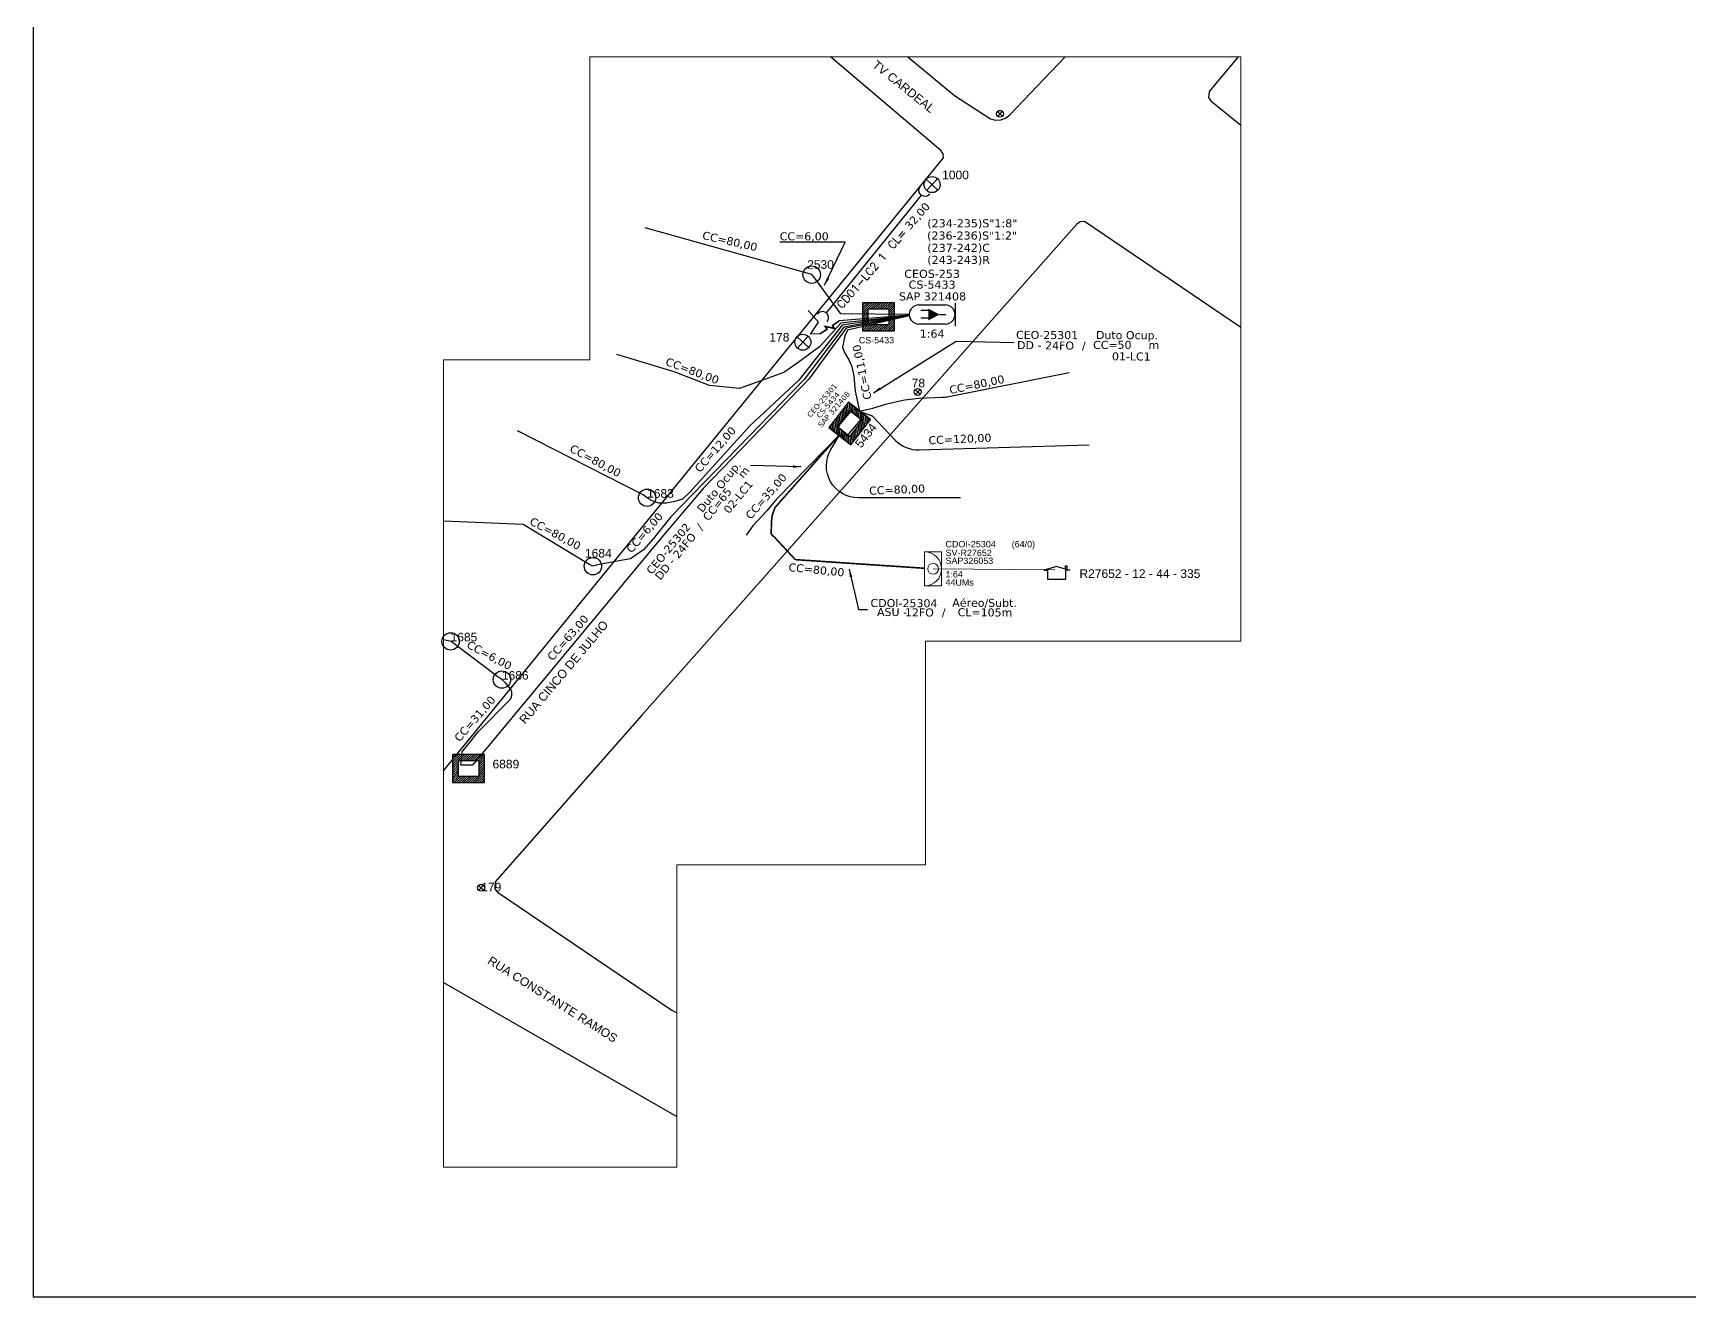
# Model space of a CAD drawing. Extents: x -89 to 749, y 705 to 1299.
# Drawn here: x -89.3 to 324.7, y 705 to 1020.7 of the extents above; entities that cross this region are included whole.
import ezdxf
from ezdxf.enums import TextEntityAlignment as Align

# ---------------------------------------------------------------- set-up
doc = ezdxf.new("R2010")
doc.units = 0
for name, color, linetype in [('10.1-Caixas Subterrâneas', 5, 'Continuous'), ('10.4-Postes', 1, 'Continuous'), ('20.4-CEOS', 1, 'Continuous'), ('20.5-CEO', 1, 'Continuous'), ('CAP a instalar', 1, 'Continuous'), ('celulas gpon', 7, 'Continuous'), ('Hidrografia Linear', 166, 'Continuous'), ('label_cabos', 7, 'Continuous'), ('Legenda', 1, 'Continuous'), ('locais', 7, 'Continuous'), ('locais legendas', 7, 'Continuous'), ('QUADRA', 7, 'Continuous'), ('Subida Lateral', 5, 'Continuous'), ('surveys', 7, 'Continuous'), ('surveys legendas', 7, 'Continuous')]:
    doc.layers.add(name, color=color, linetype=linetype)
for name, color, linetype, lineweight in [("20.0-LEGENDA DOS CDO'S", 1, 'Continuous', 0), ('20.1-CDO_INTERIOR', 1, 'Continuous', 0), ('20.6-CORDOALHA_SUPORTE', 7, 'Continuous', 25), ('CORDOALHA_SUPORTE', 7, 'Continuous', 25), ('Segmento Logradouro Texto', 7, 'Continuous', 0)]:
    doc.layers.add(name, color=color, linetype=linetype, lineweight=lineweight)
doc.layers.add('DROP DE CLIENTE', color=140, linetype='Continuous', plot=False)
doc.layers.add('EXTRA', color=50, linetype='Continuous', plot=False)
doc.styles.add('ARIAL', font='arial.ttf')
doc.styles.add('DIGICADE', font='arial.ttf')
doc.styles.add('ROMANS', font='romans')
doc.styles.add('siredit', font='verdana.ttf')
doc.styles.get("Standard").update_dxf_attribs({"font": 'arial.ttf'})
doc.linetypes.add('FENCELINE1', pattern='A,0.25,-0.1,[133,ltypeshp.shx,S=0.1,R=0,X=-0.1,Y=0],-0.1,1', length=1.45)
doc.dimstyles.new('CC', dxfattribs={"dimtxt": 1, "dimasz": 2, "dimexe": 0.18, "dimexo": 0.0625, "dimgap": 0.09, "dimtad": 0, "dimdec": 0, "dimrnd": 1, "dimzin": 0, "dimdsep": 46, "dimtxsty": 'siredit', "dimblk": 'NONE', "dimcen": 0, "dimse1": 1, "dimse2": 1, "dimsd1": 1, "dimsd2": 1, "dimclrt": 7, "dimadec": 0, "dimazin": 0, "dimtfac": 1, "dimtdec": 0, "dimtofl": 0, "dimtmove": 0, "dimatfit": 3, "dimfxl": 0, "dimtolj": 1, "dimtzin": 0, "dimarcsym": 0})

# ---------------------------------------------------------------- blocks, each defined once
blk = doc.blocks.new('MANHOLE_MS')
at = {"linetype": 'Continuous'}
blk.add_circle((0, 0), 0.0000101, dxfattribs=at)
blk = doc.blocks.new('SURVEY_SURVEY')
for p, q in [((0, 0.0000152), (-0.0000151, 0.0000108)), ((-0.0000151, 0.0000108), (-0.0000104, 0.0000108)), ((-0.0000103, 0), (-0.0000103, 0.0000108)), ((0.0000103, 0), (-0.0000103, 0)), ((0, 0.0000152), (0.0000151, 0.0000108)), ((0.0000101, 0.0000159), (0.0000117, 0.0000159)), ((0.0000101, 0.0000123), (0.0000101, 0.0000159)), ((0.0000151, 0.0000108), (0.0000103, 0.0000108)), ((0.0000103, 0.0000108), (0.0000103, 0)), ((0.0000117, 0.0000159), (0.0000117, 0.0000119))]:
    blk.add_line(p, q)
blk = doc.blocks.new('*X59')
at = {"color": 0, "linetype": 'Continuous'}
for p, q in [((-1.25, 0.34099), (-0.49099, 1.1)), ((-1.25, 0.517767), (-0.667767, 1.1)), ((-1.25, 0.694544), (-0.844544, 1.1)), ((-1.25, 0.87132), (-1.02132, 1.1)), ((-1.25, 1.048097), (-1.198097, 1.1)), ((-1.25, 0.164214), (-0.8035, 0.610714)), ((-1.25, -0.012563), (-0.8035, 0.433937)), ((-1.25, -0.18934), (-0.8035, 0.25716)), ((-1.25, -0.366117), (-0.8035, 0.080383)), ((-0.789214, 0.625), (-0.314214, 1.1)), ((-0.612437, 0.625), (-0.137437, 1.1)), ((-0.43566, 0.625), (0.03934, 1.1)), ((-0.258883, 0.625), (0.216117, 1.1)), ((-0.082107, 0.625), (0.392893, 1.1)), ((0.09467, 0.625), (0.56967, 1.1)), ((0.271447, 0.625), (0.746447, 1.1)), ((0.448223, 0.625), (0.923223, 1.1)), ((0.625, 0.625), (1.1, 1.1)), ((0.801777, 0.625), (1.25, 1.073223)), ((0.8035, 0.449947), (1.25, 0.896447)), ((0.8035, 0.27317), (1.25, 0.71967)), ((0.8035, 0.096393), (1.25, 0.542893)), ((0.8035, -0.080383), (1.25, 0.366117)), ((0.8035, -0.25716), (1.25, 0.18934)), ((0.8035, -0.433937), (1.25, 0.012563)), ((-1.25, -0.542893), (-0.8035, -0.096393)), ((-1.25, -0.71967), (-0.8035, -0.27317)), ((-1.25, -0.896447), (-0.8035, -0.449947)), ((-1.25, -1.073223), (-0.801777, -0.625)), ((-1.1, -1.1), (-0.625, -0.625)), ((-0.923223, -1.1), (-0.448223, -0.625)), ((-0.746447, -1.1), (-0.271447, -0.625)), ((-0.56967, -1.1), (-0.09467, -0.625)), ((-0.392893, -1.1), (0.082107, -0.625)), ((-0.216117, -1.1), (0.258883, -0.625)), ((-0.03934, -1.1), (0.43566, -0.625)), ((0.137437, -1.1), (0.612437, -0.625)), ((0.314214, -1.1), (0.789214, -0.625)), ((0.49099, -1.1), (1.25, -0.34099)), ((0.667767, -1.1), (1.25, -0.517767)), ((0.8035, -0.610714), (1.25, -0.164214)), ((0.844544, -1.1), (1.25, -0.694544)), ((1.02132, -1.1), (1.25, -0.87132)), ((1.198097, -1.1), (1.25, -1.048097))]:
    blk.add_line(p, q, dxfattribs=at)
blk = doc.blocks.new('MANHOLE_MQ')
at = {"color": 0, "linetype": 'Continuous'}
for p, q in [((0.00000623, 0.00000569), (-0.00000627, 0.00000569)), ((-0.00000627, 0.00000569), (-0.00000627, -0.00000531)), ((-0.00000404, 0.00000331), (0.00000399, 0.00000331)), ((-0.00000404, -0.00000294), (-0.00000404, 0.00000331)), ((0.00000399, 0.00000331), (0.00000399, -0.00000294)), ((0.00000623, -0.00000531), (0.00000623, 0.00000569)), ((-0.00000627, -0.00000531), (0.00000623, -0.00000531)), ((0.00000399, -0.00000294), (-0.00000404, -0.00000294)), ((0.00000399, -0.00000294), (0.00000399, -0.00000294))]:
    blk.add_line(p, q, dxfattribs=at)
at = {"color": 0, "linetype": 'Continuous', "xscale": 5e-06, "yscale": 5e-06, "zscale": 1e-05}
blk.add_blockref('*X59', (-0.00000002, 0.00000019), dxfattribs=at)
blk = doc.blocks.new('*U118')
at = {"layer": '20.4-CEOS', "color": 7, "style": 'siredit'}
for tag, p in [('FIBRAS_SPLITTER', (0, 0)), ('FIBRAS_TOP_C', (0, -4.13)), ('RESERVA_FINAIS', (0, -5.46))]:
    blk.add_attdef(tag, p, '', height=1.01, dxfattribs=at)
for tag, p, flags in [('ID_ATIVIDADE', (0, -6.77), 3), ('FATOR', (0, -8.09), 1), ('QTDE', (0, -9.4), 1), ('FID', (0, -10.71), 1)]:
    blk.add_attdef(tag, p, '', height=1.01, dxfattribs=dict(at, flags=flags))
blk = doc.blocks.new('*U119')
at = {"layer": '20.4-CEOS', "color": 7, "style": 'siredit'}
blk.add_attdef('FIBRAS_SPLITTER', (0, 0), '', height=1.01, dxfattribs=at)
for tag, p, flags in [('ID_ATIVIDADE', (0, -1.48), 3), ('FATOR', (0, -2.79), 3), ('QTDE', (0, -4.11), 1), ('FID', (0, -5.42), 1)]:
    blk.add_attdef(tag, p, '', height=1.01, dxfattribs=dict(at, flags=flags))
blk = doc.blocks.new('*U120')
at = {"layer": '20.5-CEO'}
for p, q in [((-1.56, 1.26), (1.8, 1.26)), ((1.8, -1.13), (-1.56, -1.13))]:
    blk.add_line(p, q, dxfattribs=at)
blk.add_lwpolyline([(3, -1.38), (3, 1.51)], dxfattribs=at)
for centre, start, end in [((-1.56, 0.07), 90, 270), ((1.8, 0.07), 270, 90)]:
    blk.add_arc(centre, 1.2, start, end, dxfattribs=at)
at = {"layer": '20.5-CEO', "color": 7, "style": 'siredit'}
for tag, p in [('LOCAL', (0.12, 4.23)), ('FID', (0.11, 5.61)), ('SAP', (0.12, 2.97)), ('FIBRAS_RESERVA', (0.12, -1.94))]:
    blk.add_attdef(tag, text='', height=1.01, dxfattribs=at).set_placement(p, align=Align.TOP_CENTER)
at = {"layer": '20.5-CEO', "color": 7, "style": 'siredit', "flags": 3}
blk.add_attdef('QTDE', (-4.88, -7.06), '', height=1.01, dxfattribs=at)
at = {"layer": '20.5-CEO', "color": 7, "style": 'siredit'}
for tag, flags, p in [('ID_ATIVIDADE', 3, (0.11, -3.51)), ('FATOR', 1, (0.11, -4.82))]:
    blk.add_attdef(tag, text='', height=1.01, dxfattribs=dict(at, flags=flags)).set_placement(p, align=Align.TOP_CENTER)
blk = doc.blocks.new('LEGENDA DOS CABOS')
at = {"layer": 'EXTRA', "color": 0, "style": 'siredit'}
for tag, p in [('ID', (4.6, 0.97)), ('XX', (9.03, 0.97))]:
    blk.add_attdef(tag, text='', height=0.48, rotation=359.69, dxfattribs=at).set_placement(p, align=Align.MIDDLE_CENTER)
at = {"layer": 'Legenda', "color": 0, "style": 'siredit'}
for tag, p in [('TIPO_CABO', (1.31, 0)), ('CABO', (4.69, -0.05)), ('/', (6.81, -0.05)), ('METROS', (10.03, -0.05))]:
    blk.add_attdef(tag, text='', height=0.8, rotation=359.69, dxfattribs=at).set_placement(p, align=Align.MIDDLE_CENTER)
blk = doc.blocks.new('_None')
blk = doc.blocks.new('Inst CORD ALUMINIO 4.8 MM 3F')
at = {"layer": '20.6-CORDOALHA_SUPORTE', "color": 0, "lineweight": 0, "style": 'ROMANS'}
blk.add_attdef('LANCE', text='', height=1, dxfattribs=at).set_placement((-0.54, -2.21), align=Align.RIGHT)
at = {"layer": '20.6-CORDOALHA_SUPORTE', "color": 0, "style": 'siredit'}
blk.add_attdef('QTDE', (-0.54, -2.21), '', height=1, rotation=359.69, dxfattribs=at)
at = {"layer": '20.6-CORDOALHA_SUPORTE', "color": 0, "lineweight": 0, "style": 'ROMANS', "flags": 3}
for tag, p in [('FATOR', (-5.2, -4.44)), ('ID_ATIVIDADE', (-5.2, -6.67))]:
    blk.add_attdef(tag, p, '', height=1, dxfattribs=at)
at = {"layer": '20.6-CORDOALHA_SUPORTE', "color": 0, "lineweight": 0, "style": 'ROMANS'}
blk.add_attdef('FID', (-5.2, -8.9), '', height=1, dxfattribs=at)
blk = doc.blocks.new('Inst CB DT OCUP CFOA-SM-DD-G-24')
at = {"layer": 'label_cabos', "color": 0, "style": 'siredit'}
for tag, flags, p in [('ID_ATIVIDADE', 3, (1.31, 2.67)), ('FATOR', 1, (11.56, 2.55))]:
    blk.add_attdef(tag, text='', height=1, rotation=359.69, dxfattribs=dict(at, flags=flags)).set_placement(p, align=Align.MIDDLE_CENTER)
for tag, p in [('TIPO_CABO', (1.11, 0)), ('DESTINO_CABO', (3.13, 1.26)), ('CABO', (4.69, -0.05)), ('/', (7.71, -0.05)), ('LANCE', (10.41, 0.02)), ('TIPO_CABO', (13.11, 1.24)), ('UND', (16.46, 0)), ('FID', (13.65, -1.41))]:
    blk.add_attdef(tag, text='', height=1, rotation=359.69, dxfattribs=at).set_placement(p, align=Align.MIDDLE_CENTER)
blk.add_attdef('QTDE', (11.93, -0.45), '', height=1, rotation=359.69, dxfattribs=at)

msp = doc.modelspace()

# ---------------------------------------------------------------- linework, layer by layer
msp.add_lwpolyline([(-89.32, 705.02), (749.25, 705.02), (749.25, 1299.02), (-89.32, 1299.02), (-89.32, 705.02)])
at = {"layer": '10.4-Postes', "color": 1}
for p, q in [((133.87, 984.27), (136.79, 981.53)), ((136.7, 984.36), (133.97, 981.44)), ((101.58, 944.91), (104.5, 942.18)), ((104.41, 945), (101.67, 942.08))]:
    msp.add_line(p, q, dxfattribs=at)
for centre in [(135.33, 982.9), (103.04, 943.54)]:
    msp.add_circle(centre, 2, dxfattribs=at)
at = {"layer": '20.1-CDO_INTERIOR', "color": 1, "lineweight": 18}
msp.add_lwpolyline([(137.72, 882.65), (137.73, 891.15), (133.48, 891.16), (133.47, 882.66)], close=True, dxfattribs=at)
msp.add_circle((135.6, 886.91), 1.36, dxfattribs=at)
msp.add_arc((133.47, 886.91), 4.25, 269.9724, 89.9724, dxfattribs=at)
at = {"layer": '20.4-CEOS', "color": 7}
for p, q in [((132.01, 952.83), (138.69, 952.83)), ((138.69, 948.07), (132.01, 948.07))]:
    msp.add_line(p, q, dxfattribs=at)
for points in [[(141.08, 953.32), (141.08, 947.58)], [(134.56, 951.49), (132.53, 951.49)], [(134.56, 949.5), (132.53, 949.5)], [(137.2, 950.45), (138.8, 950.45)]]:
    msp.add_lwpolyline(points, dxfattribs=at)
msp.add_lwpolyline([(137.2, 950.45, 0, 2.94, 0), (134.43, 950.45, 2.94, 2.94, 0)], format="xyseb", dxfattribs=at)
for centre, start, end in [((132.01, 950.45), 90, 270), ((138.69, 950.45), 270, 90)]:
    msp.add_arc(centre, 2.38, start, end, dxfattribs=at)
at = {"layer": 'CAP a instalar', "color": 7, "ltscale": 5}
for points in [[(105.25, 960.41), (63.67, 972.13)], [(129.62, 950.47), (112.54, 950.62), (106.02, 959.51), (105.25, 960.41)], [(129.64, 950.14), (113.88, 947.08), (104.53, 934.33), (78.11, 906.98), (67.36, 894.31), (40.11, 861.53), (20.52, 837.86), (20.52, 837.86), (17.56, 837.85), (17.89, 841.18), (19.68, 843.39), (21.92, 846.22), (21.92, 846.22), (29.94, 854.39), (29.94, 854.39), (30.14, 854.78), (30.29, 855.32), (30.32, 856.08), (30.05, 856.84), (28.74, 858.43), (27.83, 859.23), (26.79, 859.89), (19.61, 865.38), (15.14, 868.73), (13.26, 869.18)], [(129.63, 950.26), (112.85, 947.8), (102.01, 934.01), (89.78, 922.63), (74.78, 906.06), (72.98, 904.31), (71.06, 903.7), (68.95, 903.31), (67.09, 903.3), (65.16, 903.96), (64.12, 904.67), (63.14, 905.37), (31.69, 921.4), (31.69, 921.4)], [(129.63, 950.26), (113.25, 947.32), (103.41, 934.2), (70.07, 899.91), (65.61, 894.37), (63.21, 891.66), (59.96, 889.38), (59.96, 889.38), (56.65, 888.8), (51.76, 887.92), (50.57, 887.57), (49.43, 888.16), (33.11, 897.99)], [(129.64, 950.19), (112.53, 948.31), (107.17, 942.35), (101.83, 938.47), (98.53, 936.09), (98.31, 935.98), (87.2, 932), (79.71, 932.69), (70.85, 936.11), (56.56, 940.49)], [(129.63, 950.26), (112.14, 948.86)], [(129.65, 950.09), (114.18, 946.58), (113.54, 945.09), (112.96, 942.21), (112.96, 942.21), (113.5, 940.83), (114.52, 939.1), (115.3, 937.48), (115.81, 935.05), (116.08, 931.33), (117.17, 926.42), (117.17, 926.42)], [(112.25, 920.49), (96.48, 904.29)], [(96.48, 904.29), (94.07, 901.41), (90.58, 897.66), (88.85, 895.29)], [(33.11, 897.99), (13.26, 898.78)]]:
    msp.add_lwpolyline(points, dxfattribs=at)
at = {"layer": 'CAP a instalar', "color": 7, "linetype": 'FENCELINE1', "ltscale": 1.75}
msp.add_lwpolyline([(107.33, 945.62), (104.97, 945.51), (106.99, 948.55), (104.38, 951.42)], dxfattribs=at)
at = {"layer": 'CAP a instalar', "color": 7, "ltscale": 5}
for points in [[(117.39, 926.25), (117.52, 926.38), (120.51, 927.06), (124, 928.12), (128.47, 929.1), (132.05, 929.54), (137.87, 929.76, 0.039822), (139.13, 929.91), (169.61, 935.99)], [(117.39, 926.25), (120.36, 925.11), (126.14, 919.09, 0.211708), (132.14, 916.63), (174.58, 917.86)], [(142.45, 904.64), (116.92, 904.64, -0.579324), (110.02, 916.69), (112.25, 920.49)]]:
    msp.add_lwpolyline(points, format="xyb", dxfattribs=at)
at = {"layer": 'CAP a instalar', "color": 1, "ltscale": 5, "const_width": 0.4}
for points in [[(112.25, 920.49), (96.04, 902.18), (95.36, 900.16), (95.22, 898.93), (95.15, 896.7), (95.11, 895.55)], [(95.11, 895.55), (96.02, 894.74), (101.16, 889.21)], [(101.16, 889.21), (133.47, 887.05)]]:
    msp.add_lwpolyline(points, dxfattribs=at)
at = {"layer": 'CORDOALHA_SUPORTE'}
for points in [[(134.76, 980.52, -1), (132.37, 982.42)], [(109.15, 948.73, 1), (106.7, 950.56)]]:
    msp.add_lwpolyline(points, format="xyb", dxfattribs=at)
msp.add_lwpolyline([(132.73, 980.33), (108.84, 950.87)], dxfattribs=at)
at = {"layer": 'DROP DE CLIENTE', "lineweight": 0}
msp.add_line((135.6, 886.91), (166, 886.68), dxfattribs=at)
at = {"layer": 'Hidrografia Linear', "color": 7, "lineweight": 0}
msp.add_lwpolyline([(212.47, 1006.48), (212.47, 919.34), (212.47, 868.87), (133.72, 868.87), (133.72, 812.94), (71.51, 812.94), (71.51, 737.45), (13.26, 737.45), (13.26, 939.14), (49.79, 939.14), (49.79, 1014.81), (105.43, 1014.81), (212.47, 1014.81), (212.47, 1006.48)], dxfattribs=at)
at = {"layer": 'locais', "color": 1}
for p, q in [((151.69, 1001.19), (152.94, 1000.03)), ((152.9, 1001.23), (151.73, 999.99)), ((131.13, 931.7), (132.37, 930.53)), ((132.33, 931.74), (131.17, 930.49)), ((22, 807.81), (23.24, 806.65)), ((23.2, 807.85), (22.04, 806.61))]:
    msp.add_line(p, q, dxfattribs=at)
for centre in [(152.31, 1000.61), (131.75, 931.11), (22.62, 807.23)]:
    msp.add_circle(centre, 0.852, dxfattribs=at)
at = {"layer": 'QUADRA', "color": 4}
for points in [[(13.26, 836.45), (138.19, 989.57), (138.13, 990.56), (137.56, 991.4), (109.99, 1014.81)], [(13.26, 836.45), (138.19, 989.57), (138.13, 990.56), (137.56, 991.4), (109.99, 1014.81)], [(129.24, 1014.81), (140.96, 1005.21), (149.91, 999.33), (151.19, 999.03), (152.49, 999.1), (153.72, 999.53), (154.76, 1000.32), (168.57, 1014.81)], [(211.8, 1014.81), (204.55, 1006.21), (204.38, 1004.63), (204.98, 1003.8), (212.47, 997.73)], [(211.8, 1014.81), (204.55, 1006.21), (204.38, 1004.63), (204.98, 1003.8), (212.47, 997.73)], [(212.47, 947.24), (173.46, 973.71), (172.37, 973.6), (171.5, 973.01), (62.89, 850.46), (26.15, 808.7), (26.03, 806.93), (26.71, 806.16), (70.33, 776.64), (71.51, 775.96)], [(212.47, 947.24), (173.46, 973.71), (172.37, 973.6), (171.5, 973.01), (62.89, 850.46), (26.15, 808.7), (26.03, 806.93), (26.71, 806.16), (70.33, 776.64), (71.51, 775.96)], [(13.26, 783.59), (71.51, 750.11)]]:
    msp.add_lwpolyline(points, dxfattribs=at)
at = {"layer": 'Subida Lateral', "color": 5, "const_width": 0.4}
msp.add_lwpolyline([(112.14, 948.86), (110.46, 947.71), (110.92, 947), (108.62, 947.46), (109.07, 946.77), (107.33, 945.62)], dxfattribs=at)

# ---------------------------------------------------------------- block references
at = {"color": 0, "lineweight": 0}
ref = msp.add_blockref('Inst CORD ALUMINIO 4.8 MM 3F', (106.2, 971.26), dxfattribs=dict(at, xscale=2, yscale=2, zscale=2, rotation=49.06350618223206))
ref.add_attrib('FID', 'CD01-LC2 1', (112.83, 951.75), dxfattribs={"layer": '20.6-CORDOALHA_SUPORTE', "color": 0, "lineweight": 0, "height": 2, "rotation": 49.0635, "style": 'ROMANS'})
ref.add_attrib('QTDE', '32,00', (129.8, 971.44), dxfattribs={"layer": '20.6-CORDOALHA_SUPORTE', "color": 0, "height": 2, "rotation": 48.7535, "style": 'siredit'})
ref.add_attrib('LANCE', 'CL=', dxfattribs={"layer": '20.6-CORDOALHA_SUPORTE', "color": 0, "lineweight": 0, "height": 2, "rotation": 49.0635, "style": 'ROMANS'}).set_placement((129.15, 970.74), align=Align.RIGHT)
ref = msp.add_blockref('Inst CB DT OCUP CFOA-SM-DD-G-24', (157.83, 942.8), dxfattribs=dict(at, xscale=2, yscale=2, zscale=2))
ref.add_attrib('DESTINO_CABO', 'CEO-25301', dxfattribs={"layer": 'label_cabos', "color": 0, "height": 2, "rotation": 359.69, "style": 'siredit'}).set_placement((164.09, 945.33), align=Align.MIDDLE_CENTER)
ref.add_attrib('TIPO_CABO', 'Duto Ocup.', dxfattribs={"layer": 'label_cabos', "color": 0, "height": 2, "rotation": 359.69, "style": 'siredit'}).set_placement((184.05, 945.29), align=Align.MIDDLE_CENTER)
ref.add_attrib('/', '/', dxfattribs={"layer": 'label_cabos', "color": 0, "height": 2, "rotation": 359.69, "style": 'siredit'}).set_placement((173.26, 942.7), align=Align.MIDDLE_CENTER)
ref.add_attrib('FID', '01-LC1', dxfattribs={"layer": 'label_cabos', "color": 0, "height": 2, "rotation": 359.69, "style": 'siredit'}).set_placement((185.13, 939.98), align=Align.MIDDLE_CENTER)
ref.add_attrib('LANCE', 'CC=', dxfattribs={"layer": 'label_cabos', "color": 0, "height": 2, "rotation": 359.69, "style": 'siredit'}).set_placement((178.65, 942.85), align=Align.MIDDLE_CENTER)
ref.add_attrib('UND', 'm', dxfattribs={"layer": 'label_cabos', "color": 0, "height": 2, "rotation": 359.69, "style": 'siredit'}).set_placement((190.76, 942.81), align=Align.MIDDLE_CENTER)
ref.add_attrib('CABO', '24FO', dxfattribs={"layer": 'label_cabos', "color": 0, "height": 2, "rotation": 359.69, "style": 'siredit'}).set_placement((167.2, 942.7), align=Align.MIDDLE_CENTER)
ref.add_attrib('TIPO_CABO', 'DD - ', dxfattribs={"layer": 'label_cabos', "color": 0, "height": 2, "rotation": 359.69, "style": 'siredit'}).set_placement((160.05, 942.79), align=Align.MIDDLE_CENTER)
ref.add_attrib('QTDE', '50', (181.69, 941.89), dxfattribs={"layer": 'label_cabos', "color": 0, "height": 2, "rotation": 359.69, "style": 'siredit'})
ref = msp.add_blockref('Inst CB DT OCUP CFOA-SM-DD-G-24', (67.45, 885.52), dxfattribs=dict(at, xscale=2, yscale=2, zscale=2, rotation=50.86160308528934))
ref.add_attrib('DESTINO_CABO', 'CEO-25302', dxfattribs={"layer": 'label_cabos', "color": 0, "height": 2, "rotation": 50.5516, "style": 'siredit'}).set_placement((69.44, 891.97), align=Align.MIDDLE_CENTER)
ref.add_attrib('TIPO_CABO', 'Duto Ocup.', dxfattribs={"layer": 'label_cabos', "color": 0, "height": 2, "rotation": 50.5516, "style": 'siredit'}).set_placement((82.07, 907.43), align=Align.MIDDLE_CENTER)
ref.add_attrib('/', '/', dxfattribs={"layer": 'label_cabos', "color": 0, "height": 2, "rotation": 50.5516, "style": 'siredit'}).set_placement((77.27, 897.42), align=Align.MIDDLE_CENTER)
ref.add_attrib('FID', '02-LC1', dxfattribs={"layer": 'label_cabos', "color": 0, "height": 2, "rotation": 50.5516, "style": 'siredit'}).set_placement((86.87, 904.91), align=Align.MIDDLE_CENTER)
ref.add_attrib('LANCE', 'CC=', dxfattribs={"layer": 'label_cabos', "color": 0, "height": 2, "rotation": 50.5516, "style": 'siredit'}).set_placement((80.56, 901.69), align=Align.MIDDLE_CENTER)
ref.add_attrib('UND', 'm', dxfattribs={"layer": 'label_cabos', "color": 0, "height": 2, "rotation": 50.5516, "style": 'siredit'}).set_placement((88.23, 911.06), align=Align.MIDDLE_CENTER)
ref.add_attrib('CABO', '24FO', dxfattribs={"layer": 'label_cabos', "color": 0, "height": 2, "rotation": 50.5516, "style": 'siredit'}).set_placement((73.45, 892.72), align=Align.MIDDLE_CENTER)
ref.add_attrib('TIPO_CABO', 'DD - ', dxfattribs={"layer": 'label_cabos', "color": 0, "height": 2, "rotation": 50.5516, "style": 'siredit'}).set_placement((68.86, 887.24), align=Align.MIDDLE_CENTER)
ref.add_attrib('QTDE', '65', (83.21, 903.45), dxfattribs={"layer": 'label_cabos', "color": 0, "height": 2, "rotation": 50.5516, "style": 'siredit'})
at = {"layer": '10.1-Caixas Subterrâneas', "color": 30}
for p, xscale, yscale, zscale, rotation in [((121.94, 950.01), 639575.1086223164, 639575.1086223164, 639575.1086223164, 180.0000000000633), ((114.64, 923.3), 639575.1086223162, 639575.1086223162, 639575.1086223162, 232.026414148986), ((19.51, 837.16), 639575.1086223164, 639575.1086223164, 639575.1086223164, 180.0000000000633)]:
    msp.add_blockref('MANHOLE_MQ', p, dxfattribs=dict(at, xscale=xscale, yscale=yscale, zscale=zscale, rotation=rotation))
at = {"layer": '20.4-CEOS', "color": 0, "lineweight": 0}
ref = msp.add_blockref('*U118', (134.14, 972.23), dxfattribs=dict(at, xscale=2, yscale=2, zscale=2))
ref.add_attrib('FIBRAS_SPLITTER', '(234-235)S"1:8"', (134.14, 972.23), dxfattribs={"color": 7, "height": 2.0194, "style": 'siredit'})
ref.add_attrib('FIBRAS_TOP_C', '(237-242)C', (134.14, 966.11), dxfattribs={"color": 7, "height": 2.019, "style": 'siredit'})
ref.add_attrib('RESERVA_FINAIS', '(243-243)R', (134.14, 963.09), dxfattribs={"color": 7, "height": 2.019, "style": 'siredit'})
at = {"layer": '20.4-CEOS', "color": 0, "lineweight": 0, "xscale": 2, "yscale": 2, "zscale": 2}
msp.add_blockref('*U119', (134.09, 969.17), dxfattribs=at).add_auto_attribs({'FIBRAS_SPLITTER': '(236-236)S"1:2"'})
at = {"layer": '20.5-CEO', "color": 0, "lineweight": 0}
ref = msp.add_blockref('*U120', (114.7, 923.24), dxfattribs=dict(at, xscale=1.324913938482212, yscale=1.324913938482212, zscale=1.324913938482212, rotation=49.46670243437075))
ref.add_attrib('LOCAL', 'CS-5434', dxfattribs={"color": 7, "height": 1.343, "rotation": 49.4667, "style": 'siredit'}).set_placement((108.83, 928.28), align=Align.TOP_CENTER)
ref.add_attrib('SAP', 'SAP 321408', dxfattribs={"color": 7, "height": 1.343, "rotation": 49.4667, "style": 'siredit'}).set_placement((110.32, 927.19), align=Align.TOP_CENTER)
ref.add_attrib('FID', 'CEO-25301', dxfattribs={"layer": '20.4-CEOS', "color": 7, "height": 1.338, "rotation": 49.4667, "style": 'siredit'}).set_placement((107.34, 929.43), align=Align.TOP_CENTER)
at = {"layer": 'label_cabos', "color": 0, "lineweight": 0}
ref = msp.add_blockref('LEGENDA DOS CABOS', (119.84, 875.08), dxfattribs=dict(at, xscale=2, yscale=2, zscale=2))
ref.add_attrib('ID', 'CDOI-25304', dxfattribs={"color": 0, "height": 2, "rotation": 359.69, "style": 'siredit'}).set_placement((128.32, 878.34), align=Align.MIDDLE_CENTER)
ref.add_attrib('CABO', '12FO', dxfattribs={"color": 0, "height": 2, "rotation": 359.69, "style": 'siredit'}).set_placement((132.17, 876.03), align=Align.MIDDLE_CENTER)
ref.add_attrib('METROS', 'CL=105m', dxfattribs={"color": 0, "height": 2, "rotation": 359.69, "style": 'siredit'}).set_placement((148.56, 876.03), align=Align.MIDDLE_CENTER)
ref.add_attrib('XX', 'Aéreo/Subt.', dxfattribs={"color": 0, "height": 2, "rotation": 359.69, "style": 'siredit'}).set_placement((148.46, 878.42), align=Align.MIDDLE_CENTER)
ref.add_attrib('/', '/', dxfattribs={"color": 0, "height": 2, "rotation": 359.69, "style": 'siredit'}).set_placement((138.23, 876.03), align=Align.MIDDLE_CENTER)
ref.add_attrib('TIPO_CABO', 'ASU -', dxfattribs={"color": 0, "height": 2, "rotation": 359.69, "style": 'siredit'}).set_placement((125.32, 876.12), align=Align.MIDDLE_CENTER)
at = {"layer": 'locais', "color": 30, "xscale": 215040, "yscale": 215040, "zscale": 215040}
for p in [(105.25, 960.41), (64.12, 904.67), (50.57, 887.57), (15, 868.78), (27.83, 859.23)]:
    msp.add_blockref('MANHOLE_MS', p, dxfattribs=at)
at = {"layer": 'surveys', "color": 255, "xscale": 215040, "yscale": 215040, "zscale": 215040}
msp.add_blockref('SURVEY_SURVEY', (166.49, 884.23), dxfattribs=at)

# ---------------------------------------------------------------- texts
at = {"layer": '10.1-Caixas Subterrâneas', "color": 30, "style": 'ARIAL'}
msp.add_text('CS-5433', height=1.6, dxfattribs=at).set_placement((117.02, 943.24))
at = {"layer": "20.0-LEGENDA DOS CDO'S", "color": 1, "lineweight": 0, "style": 'ARIAL'}
for s, p in [('SV-R27652', (138.7, 890.11)), ('CDOI-25304', (138.69, 892.29)), ('SAP326053', (138.69, 888.13)), ('1:64', (138.68, 884.75)), ('44UMs', (138.68, 882.72))]:
    msp.add_text(s, height=1.6, rotation=359.9724, dxfattribs=at).set_placement(p)
msp.add_text('             (64/0)', height=1.6, rotation=359.9724, dxfattribs=at).set_placement((154.12, 892.28), align=Align.CENTER)
at = {"layer": '20.4-CEOS', "color": 7, "lineweight": 0, "style": 'siredit'}
for s, p in [('CEOS-253', (135.35, 961.64)), ('CS-5433', (135.35, 958.93)), ('SAP 321408', (135.45, 955.99)), ('1:64', (135.35, 946.68))]:
    msp.add_text(s, height=2.019, dxfattribs=at).set_placement(p, align=Align.TOP_CENTER)
at = {"layer": 'celulas gpon', "style": 'siredit'}
for s, rotation, p in [('CC=80,00', 347.1735, (77.78, 969.35)), ('CC=6,00', 0.0266, (97.26, 968.98)), ('CC=11,00', 101.7842, (120.23, 929.4)), ('CC=80,00', 339.5354, (68.53, 937.89)), ('CC=80,00', 11.8284, (139.88, 930.55)), ('CC=12,00', 49.0446, (77.32, 910.81)), ('CC=120,00', 2.4955, (134.48, 918.02)), ('CC=80,00', 331.7546, (44.57, 916.35)), ('CC=35,00', 49.0446, (90.02, 899.1)), ('CC=80,00', 2.4955, (119.65, 905.41)), ('CC=80,00', 331.7546, (34.55, 898.16)), ('CC=6,00', 49.0446, (60.21, 890.68)), ('CC=80,00', 354.4483, (99.39, 886.36)), ('CC=63,00', 49.0446, (40.48, 863.78)), ('CC=6,00', 331.7546, (18.83, 867.34)), ('CC=31,00', 49.0446, (17.24, 843.52))]:
    msp.add_text(s, height=2, rotation=rotation, dxfattribs=at).set_placement(p)
at = {"layer": 'locais legendas', "color": 10}
for s, p in [('1000', (137.85, 984.25)), ('178', (94.68, 943.7)), ('78', (130.24, 932.26)), ('179', (22.67, 806.33))]:
    msp.add_text(s, height=2.15, dxfattribs=at).set_placement(p)
at = {"layer": 'locais legendas', "color": 30}
for s, p in [('2530', (104.11, 961.87)), ('1683', (64.12, 904.67)), ('1684', (48.59, 889.74)), ('1685', (15, 868.78)), ('1686', (27.83, 859.23)), ('6889', (25.48, 837.06))]:
    msp.add_text(s, height=2.15, dxfattribs=at).set_placement(p)
msp.add_text('5434', height=2.15, rotation=52.3523, dxfattribs=at).set_placement((117.6, 916.92))
at = {"layer": 'Segmento Logradouro Texto', "linetype": 'Continuous', "char_height": 2.1504, "attachment_point": 1, "style": 'DIGICADE'}
for s, insert, width, rotation in [('\\fArial|b0|i0|c0|p34;\\W1.0000000000;\\T1.0000000000;\\o\\lTV CARDEAL', (121.57, 1014.13), 19.6279, 321.321), ('\\fArial|b0|i0|c0|p34;\\W1.0000000000;\\T1.0000000000;\\o\\lRUA CONSTANTE RAMOS', (25.19, 790.27), 38.1527, 327.8019)]:
    msp.add_mtext(s, dxfattribs=dict(at, insert=insert, width=width, rotation=rotation))
at = {"layer": 'Segmento Logradouro Texto', "color": 0, "linetype": 'Continuous', "char_height": 2.1504, "attachment_point": 1, "style": 'DIGICADE'}
for s, insert, width, rotation in [('\\fArial|b0|i0|c0|p34;\\W1.0000000000;\\T1.0000000000;\\o\\lTV CARDEAL', (121.57, 1014.13), 19.6279, 321.321), ('\\fArial|b0|i0|c0|p34;\\W1.0000000000;\\T1.0000000000;\\o\\lRUA CINCO DE JULHO', (31.98, 849.35), 33.1464, 49.9158), ('\\fArial|b0|i0|c0|p34;\\W1.0000000000;\\T1.0000000000;\\o\\lRUA CONSTANTE RAMOS', (25.19, 790.27), 38.1527, 327.8019)]:
    msp.add_mtext(s, dxfattribs=dict(at, insert=insert, width=width, rotation=rotation))
at = {"layer": 'surveys legendas', "color": 0}
msp.add_text('R27652 - 12 - 44 - 335', height=2.1504, dxfattribs=at).set_placement((172.16, 884.65))

# ---------------------------------------------------------------- leaders
at = {"layer": 'label_cabos'}
for points in [[(108.48, 957.75), (113.65, 968.53), (97.26, 968.53)], [(120.66, 930.89), (141.39, 943.82), (155.88, 943.43)], [(114.62, 886.85), (116.91, 876.78), (119.19, 876.78)]]:
    msp.add_leader(points, dimstyle='CC', dxfattribs=at)
msp.add_leader([(102.61, 912.39), (89.96, 912.77)], dimstyle='CC', override={"dimgap": 0.09, "dimtad": 0}, dxfattribs=at)

doc.saveas('drawing.dxf')
